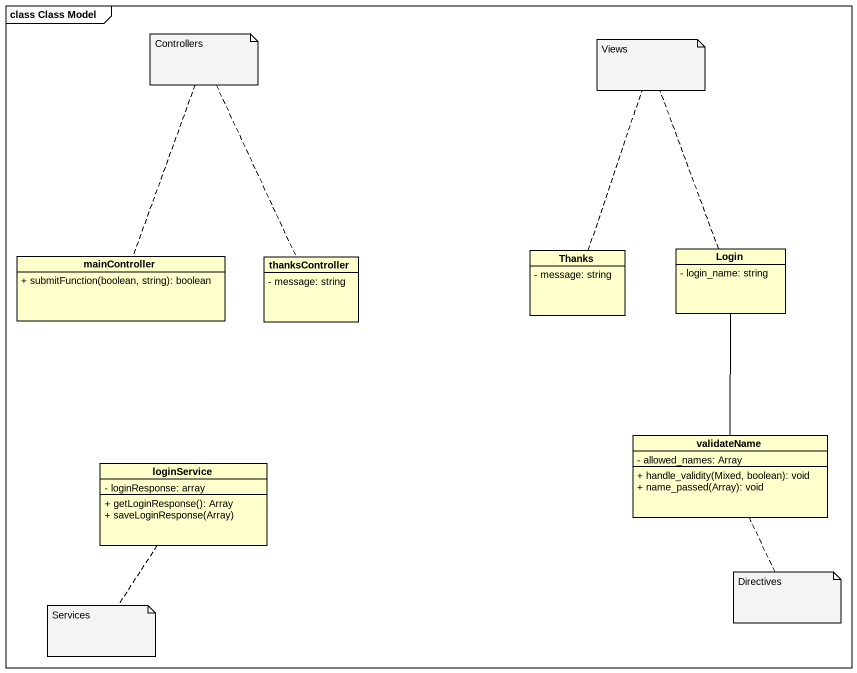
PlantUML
@startuml
mainframe class Class Model
hide circle
hide empty members
skinparam classAttributeIconSize 0
class Thanks {
  - message: string
}
class Login {
  - login_name: string
}
class mainController {
  + submitFunction(boolean, string): boolean
}
class thanksController {
  - message: string
}
class validateName {
  - allowed_names: Array
  + handle_validity(Mixed, boolean): void
  + name_passed(Array): void
}
class loginService {
  - loginResponse: array
  + getLoginResponse(): Array
  + saveLoginResponse(Array)
}
validateName -up- Login
note as N1
  Controllers
end note
N1 .. thanksController
N1 .. mainController
note as N2
  Views
end note
N2 .. Login
N2 .. Thanks
note bottom of validateName : Directives
note bottom of loginService : Services
@enduml
